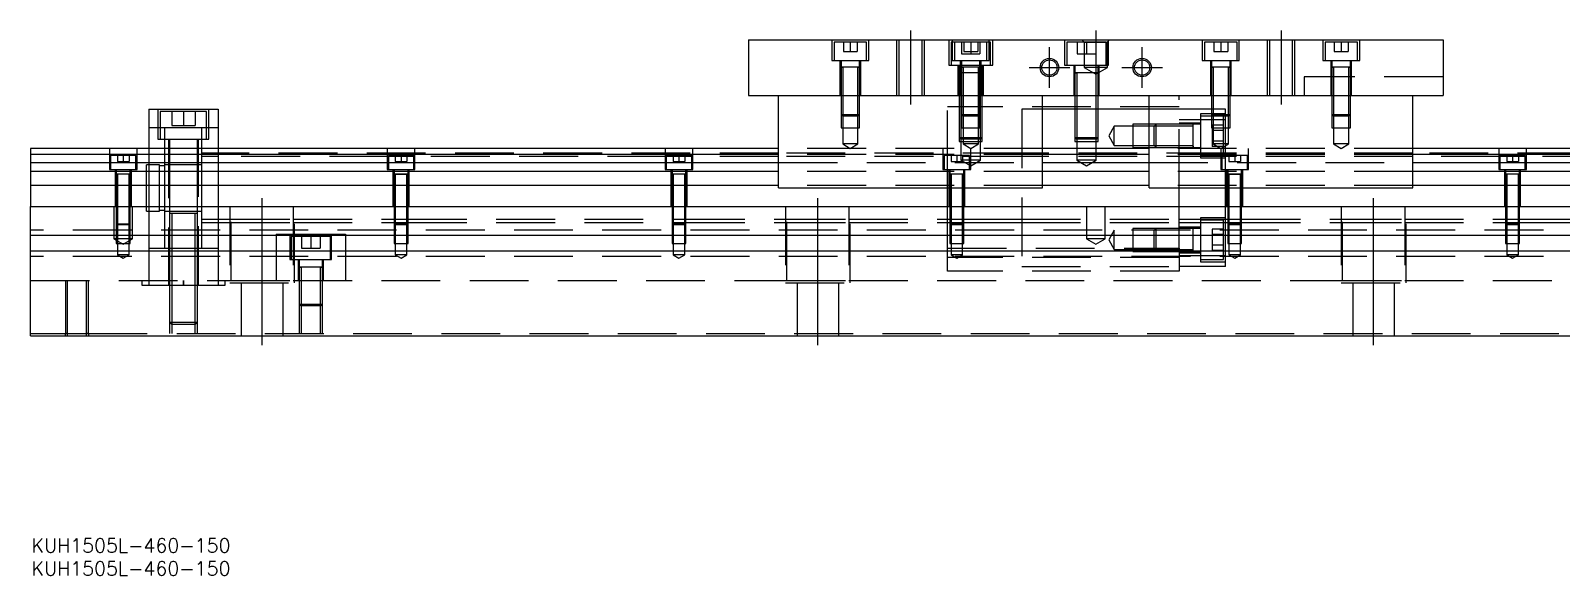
# Model space of a CAD drawing. Extents: x -12 to 673, y -289 to 102.
# Drawn here: x 0 to 330.5, y -288.7 to -171 of the extents above; entities that cross this region are included whole.
import ezdxf

# ---------------------------------------------------------------- set-up
doc = ezdxf.new("R2010")
doc.units = 0
doc.linetypes.add('CENTER', pattern=[50.8, 31.75, -6.35, 6.35, -6.35])
doc.linetypes.add('DASHED', pattern=[19.05, 12.7, -6.35])
doc.layers.get('0').update_dxf_attribs({"linetype": 'CONTINUOUS'})
doc.layers.add('CENTER', color=1, linetype='CENTER')
doc.styles.get("Standard").update_dxf_attribs({"font": 'txt.shx', "height": 3, "bigfont": 'bigfont.shx'})

# ---------------------------------------------------------------- blocks, each defined once
blk = doc.blocks.new('*U2')
at = {"color": 7, "linetype": 'CONTINUOUS'}
blk.add_text('KUH1505L-460-150', height=3, dxfattribs=at).set_placement((0.21, -288.75))
blk = doc.blocks.new('*U3')
at = {"color": 7, "linetype": 'CONTINUOUS'}
blk.add_text('KUH1505L-460-150', height=3, dxfattribs=at).set_placement((0.21, -283.78))

msp = doc.modelspace()

# ---------------------------------------------------------------- linework, layer by layer
at = {"color": 7, "linetype": 'CONTINUOUS'}
for p, q in [((155, -172.99), (305, -172.99)), ((155, -172.99), (155, -184.99)), ((305, -172.99), (305, -184.99)), ((201, -180.09), (200.499994, -180.09)), ((201.35, -180.09), (201, -180.09)), ((205, -180.09), (204.65, -180.09)), ((205.500006, -180.09), (205, -180.09)), ((155, -184.99), (305, -184.99)), ((161.5, -204.99), (161.5, -184.99)), ((218.5, -204.99), (218.5, -184.99)), ((241.5, -204.99), (241.5, -184.99)), ((298.5, -204.99), (298.5, -184.99)), ((25.5, -187.99), (25.5, -196.49)), ((25.5, -187.99), (40.5, -187.99)), ((40.5, -187.99), (40.5, -196.49)), ((0, -196.49), (0, -197.742272)), ((161.5, -196.49), (0, -196.49)), ((161.5, -197.742272), (0, -197.742272)), ((0, -197.742272), (0, -199.51668)), ((241.5, -196.49), (218.5, -196.49)), ((241.5, -197.742272), (218.5, -197.742272)), ((460, -196.49), (298.5, -196.49)), ((460, -197.742272), (298.5, -197.742272)), ((0, -199.51668), (161.5, -199.51668)), ((0, -199.51668), (0, -201.413076)), ((0, -201.413076), (0, -204.467372)), ((161.5, -201.413076), (0, -201.413076)), ((218.5, -199.51668), (241.5, -199.51668)), ((241.5, -201.413076), (218.5, -201.413076)), ((298.5, -199.51668), (460, -199.51668)), ((460, -201.413076), (298.5, -201.413076)), ((161.5, -204.467372), (0, -204.467372)), ((0, -204.467372), (0, -208.99)), ((241.5, -204.467372), (218.5, -204.467372)), ((460, -204.467372), (298.5, -204.467372)), ((161.5, -204.99), (218.5, -204.99)), ((241.5, -204.99), (298.5, -204.99)), ((0, -208.99), (460, -208.99)), ((0, -215.29), (0, -208.99)), ((261.25, -211.74), (261.5, -211.74)), ((460, -215.29), (0, -215.29)), ((0, -218.69), (0, -215.29)), ((0, -236.99), (0, -218.69)), ((460, -218.69), (0, -218.69)), ((251, -218.740006), (251, -218.69)), ((0, -236.99), (460, -236.99))]:
    msp.add_line(p, q, dxfattribs=at)
at = {"color": 3, "linetype": 'DASHED'}
for p, q in [((173, -172.99), (173, -177.49)), ((180.5, -173.49), (173.5, -173.49)), ((173.5, -173.49), (173.5, -177.49)), ((175.5, -173.49), (175.5, -175.49)), ((177, -173.49), (177, -175.49)), ((178.5, -173.49), (178.5, -175.49)), ((180.5, -177.49), (180.5, -173.49)), ((181, -177.49), (181, -172.99)), ((187.000006, -172.99), (187.000006, -184.99)), ((187.5, -172.99), (187.5, -184.99)), ((192.5, -184.99), (192.5, -172.99)), ((192.999994, -184.99), (192.999994, -172.99)), ((198.25, -172.99), (198.25, -178.49)), ((199.5, -173.49), (198.75, -173.49)), ((198.75, -173.49), (198.75, -178.49)), ((199, -172.99), (199, -177.49)), ((206.5, -173.49), (199.5, -173.49)), ((199.5, -173.49), (199.5, -177.49)), ((201, -173.49), (201, -175.99)), ((201.5, -173.49), (201.5, -175.49)), ((203, -173.49), (203, -175.49)), ((204.5, -173.49), (204.5, -175.49)), ((205, -173.49), (205, -175.99)), ((207.25, -173.49), (206.5, -173.49)), ((206.5, -177.49), (206.5, -173.49)), ((207, -177.49), (207, -172.99)), ((207.25, -178.49), (207.25, -173.49)), ((207.75, -178.49), (207.75, -172.99)), ((223.25, -172.99), (223.25, -178.49)), ((232.25, -173.49), (223.75, -173.49)), ((223.75, -173.49), (223.75, -178.49)), ((226, -173.49), (226, -175.99)), ((227.5, -173.49), (227, -172.99)), ((227.5, -173.49), (227.5, -178.99)), ((227.5, -173.49), (232.5, -173.49)), ((228, -173.49), (228, -175.99)), ((230, -173.49), (230, -175.99)), ((232.25, -178.49), (232.25, -173.49)), ((232.5, -173.49), (233, -172.99)), ((232.5, -178.99), (232.5, -173.49)), ((232.75, -178.49), (232.75, -172.99)), ((253, -172.99), (253, -177.49)), ((260.5, -173.49), (253.5, -173.49)), ((253.5, -173.49), (253.5, -177.49)), ((255.5, -173.49), (255.5, -175.49)), ((257, -173.49), (257, -175.49)), ((258.5, -173.49), (258.5, -175.49)), ((260.5, -177.49), (260.5, -173.49)), ((261, -177.49), (261, -172.99)), ((267.000006, -172.99), (267.000006, -184.99)), ((267.5, -172.99), (267.5, -184.99)), ((272.5, -184.99), (272.5, -172.99)), ((272.999994, -184.99), (272.999994, -172.99)), ((279, -172.99), (279, -177.49)), ((286.5, -173.49), (279.5, -173.49)), ((279.5, -173.49), (279.5, -177.49)), ((281.5, -173.49), (281.5, -175.49)), ((283, -173.49), (283, -175.49)), ((284.5, -173.49), (284.5, -175.49)), ((286.5, -177.49), (286.5, -173.49)), ((287, -177.49), (287, -172.99)), ((173, -177.49), (181, -177.49)), ((174.75, -177.49), (174.75, -184.99)), ((175, -177.49), (175, -178.89)), ((175.5, -175.49), (177, -175.49)), ((177, -175.49), (178.5, -175.49)), ((179, -178.89), (179, -177.49)), ((179.25, -184.99), (179.25, -177.49)), ((198.25, -178.49), (207.75, -178.49)), ((199, -177.49), (207, -177.49)), ((200.25, -178.49), (200.25, -184.99)), ((200.5, -178.49), (200.5, -180.09)), ((200.75, -177.49), (200.75, -184.99)), ((201, -175.99), (203, -175.99)), ((201, -177.49), (201, -178.89)), ((201.5, -175.49), (203, -175.49)), ((203, -175.49), (204.5, -175.49)), ((203, -175.49), (203, -175.99)), ((203, -175.99), (205, -175.99)), ((205, -178.89), (205, -177.49)), ((205.25, -184.99), (205.25, -177.49)), ((205.5, -180.09), (205.5, -178.49)), ((205.75, -184.99), (205.75, -178.49)), ((223.25, -178.49), (232.75, -178.49)), ((225.25, -178.49), (225.25, -184.99)), ((225.5, -178.49), (225.5, -180.09)), ((226, -175.99), (228, -175.99)), ((228, -175.99), (230, -175.99)), ((230.5, -180.09), (230.5, -178.49)), ((230.75, -184.99), (230.75, -178.49)), ((253, -177.49), (261, -177.49)), ((254.75, -177.49), (254.75, -184.99)), ((255, -177.49), (255, -178.89)), ((255.5, -175.49), (257, -175.49)), ((257, -175.49), (258.5, -175.49)), ((259, -178.89), (259, -177.49)), ((259.25, -184.99), (259.25, -177.49)), ((279, -177.49), (287, -177.49)), ((280.75, -177.49), (280.75, -184.99)), ((281, -177.49), (281, -178.89)), ((281.5, -175.49), (283, -175.49)), ((283, -175.49), (284.5, -175.49)), ((285, -178.89), (285, -177.49)), ((285.25, -184.99), (285.25, -177.49)), ((175, -178.885), (175, -178.89)), ((175, -178.89), (175.216462, -178.89)), ((175.216708, -178.89), (175, -178.89)), ((175, -178.89), (175, -178.895)), ((175, -178.89), (175, -184.99)), ((178.783332, -178.89), (175.216708, -178.89)), ((175.35, -178.89), (175.35, -184.99)), ((178.65, -184.99), (178.65, -178.89)), ((179, -178.89), (178.783332, -178.89)), ((178.783538, -178.89), (179, -178.89)), ((179, -178.89), (179, -178.885)), ((179, -178.895), (179, -178.89)), ((179, -184.99), (179, -178.89)), ((200.5, -180.085), (200.5, -180.09)), ((200.5, -180.09), (200.757448, -180.09)), ((200.757468, -180.09), (200.5, -180.09)), ((200.5, -180.09), (200.5, -180.095)), ((200.5, -180.09), (200.5, -184.99)), ((200.999654, -180.09), (200.757468, -180.09)), ((200.9, -180.09), (200.9, -184.99)), ((201.349616, -180.09), (200.999654, -180.09)), ((201, -178.885), (201, -178.89)), ((201, -178.89), (201.216462, -178.89)), ((201.216708, -178.89), (201, -178.89)), ((201, -178.89), (201, -184.99)), ((201, -178.89), (201, -178.895)), ((204.783332, -178.89), (201.216708, -178.89)), ((204.650424, -180.09), (201.349616, -180.09)), ((201.35, -178.89), (201.35, -184.99)), ((204.65, -184.99), (204.65, -178.89)), ((205.000386, -180.09), (204.650424, -180.09)), ((205, -178.89), (204.783332, -178.89)), ((204.783538, -178.89), (205, -178.89)), ((205, -178.89), (205, -178.885)), ((205, -184.99), (205, -178.89)), ((205, -178.895), (205, -178.89)), ((205.242552, -180.09), (205.000386, -180.09)), ((205.1, -184.99), (205.1, -180.09)), ((205.5, -180.09), (205.242552, -180.09)), ((205.242602, -180.09), (205.5, -180.09)), ((205.5, -180.09), (205.5, -180.085)), ((205.5, -180.095), (205.5, -180.09)), ((205.5, -184.99), (205.5, -180.09)), ((225.5, -180.085), (225.5, -180.09)), ((225.5, -180.09), (225.757448, -180.09)), ((225.757468, -180.09), (225.5, -180.09)), ((225.5, -180.09), (225.5, -184.99)), ((225.5, -180.09), (225.5, -180.095)), ((230.242552, -180.09), (225.757468, -180.09)), ((225.9, -180.09), (225.9, -184.99)), ((232.5, -178.99), (227.5, -178.99)), ((227.5, -178.99), (230, -180.433376)), ((230, -180.433376), (232.5, -178.99)), ((230.1, -184.99), (230.1, -180.09)), ((230.5, -180.09), (230.242552, -180.09)), ((230.242602, -180.09), (230.5, -180.09)), ((230.5, -180.09), (230.5, -180.085)), ((230.5, -184.99), (230.5, -180.09)), ((230.5, -180.095), (230.5, -180.09)), ((255, -178.885), (255, -178.89)), ((255, -178.89), (255.216462, -178.89)), ((255.216708, -178.89), (255, -178.89)), ((255, -178.89), (255, -178.895)), ((255, -178.89), (255, -184.99)), ((258.783332, -178.89), (255.216708, -178.89)), ((255.35, -178.89), (255.35, -184.99)), ((258.65, -184.99), (258.65, -178.89)), ((259, -178.89), (258.783332, -178.89)), ((258.783538, -178.89), (259, -178.89)), ((259, -178.89), (259, -178.885)), ((259, -178.895), (259, -178.89)), ((259, -184.99), (259, -178.89)), ((285, -180.99), (275, -180.99)), ((275, -180.99), (275, -184.99)), ((281, -178.885), (281, -178.89)), ((281, -178.89), (281.216462, -178.89)), ((281.216708, -178.89), (281, -178.89)), ((281, -178.89), (281, -178.895)), ((281, -178.89), (281, -184.99)), ((284.783332, -178.89), (281.216708, -178.89)), ((281.35, -178.89), (281.35, -184.99)), ((284.65, -184.99), (284.65, -178.89)), ((285, -178.89), (284.783332, -178.89)), ((284.783538, -178.89), (285, -178.89)), ((285, -178.89), (285, -178.885)), ((285, -178.895), (285, -178.89)), ((285, -184.99), (285, -178.89)), ((305, -180.99), (285, -180.99)), ((175, -184.99), (175, -189.14)), ((175.000006, -184.99), (175.000006, -189.140006)), ((175.35, -184.99), (175.35, -189.49)), ((178.65, -189.49), (178.65, -184.99)), ((178.999994, -189.140006), (178.999994, -184.99)), ((179, -189.14), (179, -184.99)), ((198, -200.99), (198, -184.99)), ((200.5, -184.99), (200.5, -194.09)), ((200.500006, -184.99), (200.500002, -194.09)), ((200.9, -184.99), (200.9, -194.49)), ((201, -184.99), (201, -189.14)), ((201.000006, -184.99), (201.000002, -189.14)), ((201.35, -184.99), (201.35, -189.49)), ((204.65, -189.49), (204.65, -184.99)), ((204.999998, -189.14), (204.999994, -184.99)), ((205, -189.14), (205, -184.99)), ((205.1, -194.49), (205.1, -184.99)), ((205.499998, -194.09), (205.499994, -184.99)), ((205.5, -194.09), (205.5, -184.99)), ((225.5, -184.99), (225.5, -194.09)), ((225.500006, -184.99), (225.500002, -194.09)), ((225.9, -184.99), (225.9, -194.49)), ((230.1, -194.49), (230.1, -184.99)), ((230.499998, -194.09), (230.499994, -184.99)), ((230.5, -194.09), (230.5, -184.99)), ((248, -204.99), (248, -184.99)), ((255, -184.99), (255, -189.14)), ((255.000006, -184.99), (255.000002, -189.14)), ((255.35, -184.99), (255.35, -189.49)), ((258.65, -189.49), (258.65, -184.99)), ((258.999998, -189.14), (258.999994, -184.99)), ((259, -189.14), (259, -184.99)), ((281, -184.99), (281, -189.14)), ((281.000006, -184.99), (281.000002, -189.14)), ((281.35, -184.99), (281.35, -189.49)), ((284.65, -189.49), (284.65, -184.99)), ((284.999998, -189.14), (284.999994, -184.99)), ((285, -189.14), (285, -184.99)), ((27.5, -187.99), (27.5, -194.49)), ((38.5, -194.49), (38.5, -187.99)), ((248, -187.49), (198, -187.49)), ((214, -187.99), (214, -221.99)), ((218.5, -187.99), (214, -187.99)), ((225.5, -187.99), (218.5, -187.99)), ((225.9, -187.99), (225.5, -187.99)), ((230.1, -187.99), (225.9, -187.99)), ((230.5, -187.99), (230.1, -187.99)), ((241.5, -187.99), (230.5, -187.99)), ((248, -187.99), (241.5, -187.99)), ((255, -187.99), (248, -187.99)), ((255.35, -187.99), (255, -187.99)), ((258, -187.99), (255.35, -187.99)), ((258, -189.49), (258, -187.99)), ((38, -188.49), (28, -188.49)), ((28, -188.49), (28, -194.49)), ((30.5, -188.49), (30.5, -191.49)), ((30.5, -191.49), (33, -191.49)), ((33, -188.49), (33, -191.49)), ((33, -191.49), (35.5, -191.49)), ((35.5, -188.49), (35.5, -191.49)), ((38, -194.49), (38, -188.49)), ((175, -189.14), (179, -189.14)), ((175, -189.14), (175.35, -189.49)), ((175.000006, -189.140006), (175.000006, -191.99)), ((178.65, -189.49), (175.35, -189.49)), ((175.35, -189.49), (175.35, -191.99)), ((178.65, -189.49), (179, -189.14)), ((178.65, -191.99), (178.65, -189.49)), ((178.999994, -191.99), (178.999994, -189.140006)), ((201, -189.14), (205, -189.14)), ((201, -189.14), (201.35, -189.49)), ((201.000002, -189.14), (201.000006, -191.99)), ((204.65, -189.49), (201.35, -189.49)), ((201.35, -189.49), (201.35, -191.99)), ((204.65, -189.49), (205, -189.14)), ((204.65, -191.99), (204.65, -189.49)), ((204.999994, -191.99), (204.999998, -189.14)), ((234, -191.64), (232.787564, -193.74)), ((234, -195.84), (234, -191.64)), ((238, -191.64), (234, -191.64)), ((238, -191.240006), (238, -196.239994)), ((241.5, -191.240006), (238, -191.240006)), ((242.6, -191.64), (238, -191.64)), ((242.999994, -191.240006), (241.5, -191.240006)), ((243, -191.24), (242.6, -191.64)), ((242.6, -195.84), (242.6, -191.64)), ((248, -191.64), (242.6, -191.64)), ((248, -191.240006), (242.999994, -191.240006)), ((243, -191.24), (243, -196.24)), ((248, -191.24), (243, -191.24)), ((255.000006, -190.293062), (248, -190.293062)), ((252.6, -190.99), (248, -190.99)), ((251, -191.24), (248, -191.24)), ((251, -191.64), (248, -191.64)), ((251, -191.24), (250.995, -191.24)), ((251, -191.497468), (251, -191.24)), ((251.005, -191.24), (251, -191.24)), ((252.6, -191.24), (251, -191.24)), ((251, -193.589954), (251, -191.497468)), ((252.6, -188.99), (252.6, -198.49)), ((258, -188.99), (252.6, -188.99)), ((255.000006, -189.49), (252.6, -189.49)), ((255, -189.14), (259, -189.14)), ((255, -189.14), (255.35, -189.49)), ((255.000002, -189.14), (255.000006, -191.99)), ((255.35, -189.49), (255.000006, -189.49)), ((258, -190.293062), (255.000006, -190.293062)), ((255.1, -191.430598), (255.1, -192.5853)), ((257.6, -191.430598), (255.1, -191.430598)), ((258.65, -189.49), (255.35, -189.49)), ((255.35, -189.49), (255.35, -191.99)), ((257.6, -197.99), (257.6, -189.49)), ((258, -190.293062), (258, -189.49)), ((258, -200.99), (258, -190.293062)), ((258.65, -189.49), (259, -189.14)), ((258.65, -191.99), (258.65, -189.49)), ((258.999994, -191.99), (258.999998, -189.14)), ((281, -189.14), (285, -189.14)), ((281, -189.14), (281.35, -189.49)), ((281.000002, -189.14), (281.000006, -191.99)), ((284.65, -189.49), (281.35, -189.49)), ((281.35, -189.49), (281.35, -191.99)), ((284.65, -189.49), (285, -189.14)), ((284.65, -191.99), (284.65, -189.49)), ((284.999994, -191.99), (284.999998, -189.14)), ((29, -191.99), (25.5, -191.99)), ((27.5, -194.49), (38.5, -194.49)), ((29, -194.49), (29, -191.99)), ((37, -191.99), (29, -191.99)), ((29, -196.49), (29, -194.49)), ((29.75, -194.49), (29.75, -225.99)), ((30, -194.49), (30, -196.49)), ((36, -196.49), (36, -194.49)), ((36.25, -225.99), (36.25, -194.49)), ((37, -194.49), (37, -191.99)), ((40.5, -191.99), (37, -191.99)), ((37, -196.49), (37, -194.49)), ((175.000006, -191.99), (178.999994, -191.99)), ((175.35, -191.99), (175.35, -195.49)), ((178.65, -195.49), (178.65, -191.99)), ((200.5, -194.09), (205.5, -194.09)), ((200.5, -194.09), (200.9, -194.49)), ((200.500002, -194.09), (200.500006, -194.99)), ((200.500006, -194.99), (205.499994, -194.99)), ((205.1, -194.49), (200.9, -194.49)), ((200.9, -194.49), (200.9, -194.99)), ((200.9, -194.99), (200.9, -198.99)), ((201.000006, -191.99), (204.999994, -191.99)), ((201.35, -191.99), (201.35, -195.49)), ((204.65, -195.49), (204.65, -191.99)), ((205.1, -194.49), (205.5, -194.09)), ((205.1, -194.99), (205.1, -194.49)), ((205.1, -198.99), (205.1, -194.99)), ((205.499994, -194.99), (205.499998, -194.09)), ((225.5, -194.09), (230.5, -194.09)), ((225.5, -194.09), (225.9, -194.49)), ((225.500002, -194.09), (225.500006, -194.99)), ((225.500006, -194.99), (230.499994, -194.99)), ((230.1, -194.49), (225.9, -194.49)), ((225.9, -194.49), (225.9, -194.99)), ((225.9, -194.99), (225.9, -198.99)), ((230.1, -194.49), (230.5, -194.09)), ((230.1, -194.99), (230.1, -194.49)), ((230.1, -198.99), (230.1, -194.99)), ((230.499994, -194.99), (230.499998, -194.09)), ((232.787564, -193.74), (234, -195.84)), ((251, -193.94002), (251, -193.589954)), ((251, -195.982552), (251, -193.94002)), ((255.000006, -191.99), (258.999994, -191.99)), ((257.6, -192.5853), (255.1, -192.5853)), ((255.1, -192.5853), (255.1, -194.8947)), ((257.6, -194.8947), (255.1, -194.8947)), ((255.1, -194.8947), (255.1, -196.049402)), ((255.35, -191.99), (255.35, -195.49)), ((258.65, -195.49), (258.65, -191.99)), ((281.000006, -191.99), (284.999994, -191.99)), ((281.35, -191.99), (281.35, -195.49)), ((284.65, -195.49), (284.65, -191.99)), ((17, -196.49), (17, -200.99)), ((22.75, -197.99), (17.25, -197.99)), ((17.25, -197.99), (17.25, -200.99)), ((18.75, -197.99), (18.75, -199.29)), ((20, -197.99), (20, -199.29)), ((21.25, -197.99), (21.25, -199.29)), ((22.75, -200.99), (22.75, -197.99)), ((23, -200.99), (23, -196.49)), ((25.5, -196.49), (25.5, -208.99)), ((29, -204.99), (29, -196.49)), ((30, -196.49), (30, -208.99)), ((36, -208.99), (36, -196.49)), ((37, -204.99), (37, -196.49)), ((40.5, -197.49), (37, -197.49)), ((40.5, -198.24), (37, -198.24)), ((40.5, -196.49), (40.5, -208.99)), ((161.5, -197.49), (40.5, -197.49)), ((77.25, -198.24), (40.5, -198.24)), ((77, -196.49), (77, -200.99)), ((82.75, -197.99), (77.25, -197.99)), ((77.25, -197.99), (77.25, -200.99)), ((82.75, -198.24), (77.25, -198.24)), ((78.75, -197.99), (78.75, -199.29)), ((80, -197.99), (80, -199.29)), ((81.25, -197.99), (81.25, -199.29)), ((82.75, -200.99), (82.75, -197.99)), ((137.25, -198.24), (82.75, -198.24)), ((83, -200.99), (83, -196.49)), ((137, -196.49), (137, -200.99)), ((142.75, -197.99), (137.25, -197.99)), ((137.25, -197.99), (137.25, -200.99)), ((142.75, -198.24), (137.25, -198.24)), ((138.75, -197.99), (138.75, -199.29)), ((140, -197.99), (140, -199.29)), ((141.25, -197.99), (141.25, -199.29)), ((142.75, -200.99), (142.75, -197.99)), ((161.5, -198.24), (142.75, -198.24)), ((143, -200.99), (143, -196.49)), ((218.5, -196.49), (161.5, -196.49)), ((214, -197.49), (161.5, -197.49)), ((218.5, -197.742272), (161.5, -197.742272)), ((214, -198.24), (161.5, -198.24)), ((178.65, -195.49), (175.35, -195.49)), ((175.35, -195.49), (177, -196.442628)), ((177, -196.442628), (178.65, -195.49)), ((197, -196.49), (197, -200.99)), ((202.75, -197.99), (197.25, -197.99)), ((197.25, -197.99), (197.25, -200.99)), ((198.75, -197.99), (198.75, -199.29)), ((200, -197.99), (200, -199.29)), ((201.25, -197.99), (201.25, -199.29)), ((204.65, -195.49), (201.35, -195.49)), ((201.35, -195.49), (203, -196.442628)), ((202.75, -200.99), (202.75, -197.99)), ((203, -196.442628), (204.65, -195.49)), ((203, -200.99), (203, -196.49)), ((258, -197.49), (214, -197.49)), ((258, -198.24), (214, -198.24)), ((234, -195.84), (238, -195.84)), ((238, -195.84), (242.6, -195.84)), ((238, -196.239994), (243, -196.239994)), ((298.5, -196.49), (241.5, -196.49)), ((298.5, -197.742272), (241.5, -197.742272)), ((242.6, -195.84), (243, -196.24)), ((242.6, -195.84), (248, -195.84)), ((243, -196.239994), (248, -196.239994)), ((243, -196.24), (248, -196.239998)), ((248, -195.84), (251, -195.84)), ((248, -196.239998), (251.005, -196.24)), ((250.995, -196.24), (252.6, -196.24)), ((251, -196.24), (251, -195.982552)), ((251, -195.982602), (251, -196.24)), ((252.6, -197.99), (257.25, -197.99)), ((257.6, -196.049402), (255.1, -196.049402)), ((258.65, -195.49), (255.35, -195.49)), ((255.35, -195.49), (257, -196.442628)), ((257, -196.442628), (258.65, -195.49)), ((257, -196.49), (257, -200.99)), ((262.75, -197.99), (257.25, -197.99)), ((257.25, -197.99), (257.25, -200.99)), ((298.5, -197.49), (258, -197.49)), ((298.5, -198.24), (258, -198.24)), ((258.75, -197.99), (258.75, -199.29)), ((260, -197.99), (260, -199.29)), ((261.25, -197.99), (261.25, -199.29)), ((262.75, -200.99), (262.75, -197.99)), ((263, -200.99), (263, -196.49)), ((284.65, -195.49), (281.35, -195.49)), ((281.35, -195.49), (283, -196.442628)), ((283, -196.442628), (284.65, -195.49)), ((410, -197.49), (298.5, -197.49)), ((317.25, -198.24), (298.5, -198.24)), ((317, -196.49), (317, -200.99)), ((322.75, -197.99), (317.25, -197.99)), ((317.25, -197.99), (317.25, -200.99)), ((322.75, -198.24), (317.25, -198.24)), ((318.75, -197.99), (318.75, -199.29)), ((320, -197.99), (320, -199.29)), ((321.25, -197.99), (321.25, -199.29)), ((322.75, -200.99), (322.75, -197.99)), ((377.25, -198.24), (322.75, -198.24)), ((323, -200.99), (323, -196.49)), ((17, -200.99), (23, -200.99)), ((18.25, -200.99), (18.25, -208.99)), ((18.5, -200.99), (18.5, -201.99)), ((18.75, -199.29), (20, -199.29)), ((20, -199.29), (21.25, -199.29)), ((21.5, -201.99), (21.5, -200.99)), ((21.75, -208.99), (21.75, -200.99)), ((25, -204.99), (25, -199.99)), ((25.5, -199.99), (25, -199.99)), ((27.85, -199.99), (25.5, -199.99)), ((27.85, -204.99), (27.85, -199.99)), ((29, -200.19), (27.85, -200.19)), ((30, -199.99), (29, -199.99)), ((36, -199.99), (30, -199.99)), ((37, -199.99), (36, -199.99)), ((77, -200.99), (83, -200.99)), ((78.25, -200.99), (78.25, -208.99)), ((78.5, -200.99), (78.5, -201.99)), ((78.75, -199.29), (80, -199.29)), ((80, -199.29), (81.25, -199.29)), ((81.5, -201.99), (81.5, -200.99)), ((81.75, -208.99), (81.75, -200.99)), ((137, -200.99), (143, -200.99)), ((138.25, -200.99), (138.25, -208.99)), ((138.5, -200.99), (138.5, -201.99)), ((138.75, -199.29), (140, -199.29)), ((140, -199.29), (141.25, -199.29)), ((141.5, -201.99), (141.5, -200.99)), ((141.75, -208.99), (141.75, -200.99)), ((161.5, -199.51668), (218.5, -199.51668)), ((218.5, -201.413076), (161.5, -201.413076)), ((197, -200.99), (203, -200.99)), ((198, -204.99), (198, -200.99)), ((198.25, -200.99), (198.25, -208.99)), ((198.5, -200.99), (198.5, -201.99)), ((198.75, -199.29), (200, -199.29)), ((200, -199.29), (201.25, -199.29)), ((205.1, -198.99), (200.9, -198.99)), ((200.9, -198.99), (203, -200.202436)), ((201.5, -201.99), (201.5, -200.99)), ((201.75, -208.99), (201.75, -200.99)), ((203, -200.202436), (205.1, -198.99)), ((230.1, -198.99), (225.9, -198.99)), ((225.9, -198.99), (228, -200.202436)), ((228, -200.202436), (230.1, -198.99)), ((241.5, -199.51668), (298.5, -199.51668)), ((298.5, -201.413076), (241.5, -201.413076)), ((252.6, -198.49), (258, -198.49)), ((257, -200.99), (263, -200.99)), ((258, -204.99), (258, -200.99)), ((258.25, -200.99), (258.25, -208.99)), ((258.5, -200.99), (258.5, -201.99)), ((258.75, -199.29), (260, -199.29)), ((260, -199.29), (261.25, -199.29)), ((261.5, -201.99), (261.5, -200.99)), ((261.75, -208.99), (261.75, -200.99)), ((317, -200.99), (323, -200.99)), ((318.25, -200.99), (318.25, -208.99)), ((318.5, -200.99), (318.5, -201.99)), ((318.75, -199.29), (320, -199.29)), ((320, -199.29), (321.25, -199.29)), ((321.5, -201.99), (321.5, -200.99)), ((321.75, -208.99), (321.75, -200.99)), ((18.5, -201.985), (18.5, -201.99)), ((18.624678, -201.99), (18.5, -201.99)), ((18.5, -201.99), (18.5, -208.99)), ((18.5, -201.99), (18.5, -201.995)), ((19.998804, -201.99), (18.624678, -201.99)), ((18.75, -201.99), (18.75, -208.99)), ((21.37533, -201.99), (19.998804, -201.99)), ((21.25, -208.99), (21.25, -201.99)), ((21.5, -201.99), (21.37533, -201.99)), ((21.5, -201.99), (21.5, -201.985)), ((21.5, -208.99), (21.5, -201.99)), ((21.5, -201.995), (21.5, -201.99)), ((78.5, -201.985), (78.5, -201.99)), ((78.5, -201.99), (78.62467, -201.99)), ((78.624678, -201.99), (78.5, -201.99)), ((78.5, -201.99), (78.5, -201.995)), ((78.5, -201.99), (78.5, -208.99)), ((78.62467, -201.99), (81.375392, -201.99)), ((79.998804, -201.99), (78.624678, -201.99)), ((78.75, -201.99), (78.75, -208.99)), ((81.37533, -201.99), (79.998804, -201.99)), ((81.25, -208.99), (81.25, -201.99)), ((81.5, -201.99), (81.37533, -201.99)), ((81.375392, -201.99), (81.5, -201.99)), ((81.5, -201.99), (81.5, -201.985)), ((81.5, -201.995), (81.5, -201.99)), ((81.5, -208.99), (81.5, -201.99)), ((138.5, -201.985), (138.5, -201.99)), ((138.624678, -201.99), (138.5, -201.99)), ((138.5, -201.99), (138.5, -208.99)), ((138.5, -201.99), (138.5, -201.995)), ((139.998804, -201.99), (138.624678, -201.99)), ((138.75, -201.99), (138.75, -208.99)), ((141.37533, -201.99), (139.998804, -201.99)), ((141.25, -208.99), (141.25, -201.99)), ((141.5, -201.99), (141.37533, -201.99)), ((141.5, -201.99), (141.5, -201.985)), ((141.5, -208.99), (141.5, -201.99)), ((141.5, -201.995), (141.5, -201.99)), ((218.5, -204.467372), (161.5, -204.467372)), ((198.5, -201.985), (198.5, -201.99)), ((198.624678, -201.99), (198.5, -201.99)), ((198.5, -201.99), (198.5, -204.99)), ((198.5, -201.99), (198.5, -201.995)), ((199.998804, -201.99), (198.624678, -201.99)), ((198.75, -201.99), (198.75, -204.99)), ((201.37533, -201.99), (199.998804, -201.99)), ((201.25, -204.99), (201.25, -201.99)), ((201.5, -201.99), (201.37533, -201.99)), ((201.5, -201.99), (201.5, -201.985)), ((201.5, -204.99), (201.5, -201.99)), ((201.5, -201.995), (201.5, -201.99)), ((298.5, -204.467372), (241.5, -204.467372)), ((258.5, -201.985), (258.5, -201.99)), ((258.5, -201.99), (258.62467, -201.99)), ((258.624678, -201.99), (258.5, -201.99)), ((258.5, -201.99), (258.5, -201.995)), ((258.5, -201.99), (258.5, -204.99)), ((258.62467, -201.99), (261.375392, -201.99)), ((259.998804, -201.99), (258.624678, -201.99)), ((258.75, -201.99), (258.75, -204.99)), ((261.37533, -201.99), (259.998804, -201.99)), ((261.25, -204.99), (261.25, -201.99)), ((261.5, -201.99), (261.37533, -201.99)), ((261.375392, -201.99), (261.5, -201.99)), ((261.5, -201.99), (261.5, -201.985)), ((261.5, -201.995), (261.5, -201.99)), ((261.5, -204.99), (261.5, -201.99)), ((318.5, -201.985), (318.5, -201.99)), ((318.624678, -201.99), (318.5, -201.99)), ((318.5, -201.99), (318.5, -201.995)), ((318.5, -201.99), (318.5, -208.99)), ((319.998804, -201.99), (318.624678, -201.99)), ((318.75, -201.99), (318.75, -208.99)), ((321.37533, -201.99), (319.998804, -201.99)), ((321.25, -208.99), (321.25, -201.99)), ((321.5, -201.99), (321.37533, -201.99)), ((321.5, -201.99), (321.5, -201.985)), ((321.5, -201.995), (321.5, -201.99)), ((321.5, -208.99), (321.5, -201.99)), ((25, -208.99), (25, -204.99)), ((27.85, -208.99), (27.85, -204.99)), ((29, -208.99), (29, -204.99)), ((37, -208.99), (37, -204.99)), ((198, -208.99), (198, -204.99)), ((198.5, -204.99), (198.5, -208.99)), ((198.75, -204.99), (198.75, -208.99)), ((201.25, -208.99), (201.25, -204.99)), ((201.5, -208.99), (201.5, -204.99)), ((248, -208.99), (248, -204.99)), ((258, -208.99), (258, -204.99)), ((258.5, -204.99), (258.5, -208.99)), ((258.75, -204.99), (258.75, -208.99)), ((261.25, -208.99), (261.25, -204.99)), ((261.5, -208.99), (261.5, -204.99)), ((18, -208.99), (18, -215.99)), ((18.5, -208.99), (18.5, -212.74)), ((18.500006, -208.99), (18.500002, -212.74)), ((18.75, -208.99), (18.75, -212.99)), ((21.25, -212.99), (21.25, -208.99)), ((21.499998, -212.74), (21.499994, -208.99)), ((21.5, -212.74), (21.5, -208.99)), ((22, -215.99), (22, -208.99)), ((25, -209.99), (25, -208.99)), ((25, -209.99), (25.5, -209.99)), ((25.5, -208.99), (25.5, -215.29)), ((25.5, -209.99), (27.85, -209.99)), ((27.85, -209.99), (27.85, -208.99)), ((27.85, -209.79), (29, -209.79)), ((29, -215.29), (29, -208.99)), ((29, -209.99), (30, -209.99)), ((30, -208.99), (30, -210.49)), ((30, -209.99), (36, -209.99)), ((30, -210.485), (30, -210.49)), ((30.349602, -210.49), (30, -210.49)), ((30, -210.49), (30, -215.29)), ((30, -210.49), (30, -210.495)), ((35.65035, -210.49), (30.349602, -210.49)), ((30.5, -210.49), (30.5, -215.29)), ((35.5, -215.29), (35.5, -210.49)), ((36, -210.49), (35.65035, -210.49)), ((36, -210.49), (36, -208.99)), ((36, -209.99), (37, -209.99)), ((36, -210.49), (36, -210.485)), ((36, -215.29), (36, -210.49)), ((36, -210.495), (36, -210.49)), ((37, -215.29), (37, -208.99)), ((40.5, -208.99), (40.5, -215.29)), ((43, -208.99), (43, -225.49)), ((43.291796, -224.99), (43.291796, -208.99)), ((56.708204, -208.99), (56.708204, -224.99)), ((57, -225.49), (57, -208.99)), ((78.5, -208.99), (78.5, -212.74)), ((78.500006, -208.99), (78.500006, -212.740006)), ((78.75, -208.99), (78.75, -212.99)), ((81.25, -212.99), (81.25, -208.99)), ((81.499994, -212.740006), (81.499994, -208.99)), ((81.5, -212.74), (81.5, -208.99)), ((138.5, -208.99), (138.5, -212.74)), ((138.500006, -208.99), (138.500006, -212.740006)), ((138.75, -208.99), (138.75, -212.99)), ((141.25, -212.99), (141.25, -208.99)), ((141.499994, -212.740006), (141.499994, -208.99)), ((141.5, -212.74), (141.5, -208.99)), ((163, -208.99), (163, -225.49)), ((163.291796, -224.99), (163.291796, -208.99)), ((176.708204, -208.99), (176.708204, -224.99)), ((177, -225.49), (177, -208.99)), ((198, -215.29), (198, -208.99)), ((198.5, -208.99), (198.5, -212.74)), ((198.500006, -208.99), (198.500006, -212.740006)), ((198.75, -208.99), (198.75, -212.99)), ((201.25, -212.99), (201.25, -208.99)), ((201.499994, -212.740006), (201.499994, -208.99)), ((201.5, -212.74), (201.5, -208.99)), ((228, -208.99), (228, -215.99)), ((232, -215.99), (232, -208.99)), ((248, -215.29), (248, -208.99)), ((252.6, -211.49), (252.6, -220.99)), ((258, -211.49), (252.6, -211.49)), ((258, -215.29), (258, -208.99)), ((258.5, -208.99), (258.5, -212.74)), ((258.500006, -208.99), (258.500006, -212.740006)), ((258.75, -208.99), (258.75, -212.99)), ((261.25, -212.99), (261.25, -208.99)), ((261.499994, -212.740006), (261.499994, -208.99)), ((261.5, -212.74), (261.5, -208.99)), ((283, -208.99), (283, -225.49)), ((283.291796, -224.99), (283.291796, -208.99)), ((296.708204, -208.99), (296.708204, -224.99)), ((297, -225.49), (297, -208.99)), ((318.5, -208.99), (318.5, -212.74)), ((318.500006, -208.99), (318.500006, -212.740006)), ((318.75, -208.99), (318.75, -212.99)), ((321.25, -212.99), (321.25, -208.99)), ((321.499994, -212.740006), (321.499994, -208.99)), ((321.5, -212.74), (321.5, -208.99)), ((460, -214.14), (0, -214.14)), ((18.5, -212.74), (21.5, -212.74)), ((18.5, -212.74), (18.75, -212.99)), ((18.500002, -212.74), (18.500006, -215.29)), ((21.25, -212.99), (18.75, -212.99)), ((18.75, -212.99), (18.75, -216.99)), ((21.25, -212.99), (21.5, -212.74)), ((21.25, -216.99), (21.25, -212.99)), ((21.499994, -215.29), (21.499998, -212.74)), ((37, -211.74), (40.5, -211.74)), ((37, -212.49), (40.5, -212.49)), ((40.5, -211.74), (43.291796, -211.74)), ((40.5, -212.49), (43.291796, -212.49)), ((43.291796, -211.74), (56.708204, -211.74)), ((43.291796, -212.49), (56.708204, -212.49)), ((56.708204, -211.74), (78.5, -211.74)), ((56.708204, -212.49), (78.5, -212.49)), ((78.5, -211.74), (78.75, -211.74)), ((78.5, -212.49), (78.75, -212.49)), ((78.5, -212.74), (81.5, -212.74)), ((78.5, -212.74), (78.75, -212.99)), ((78.500006, -212.740006), (78.500006, -215.29)), ((78.75, -211.74), (81.25, -211.74)), ((78.75, -212.49), (81.25, -212.49)), ((81.25, -212.99), (78.75, -212.99)), ((78.75, -212.99), (78.75, -216.99)), ((81.25, -211.74), (81.5, -211.74)), ((81.25, -212.49), (81.5, -212.49)), ((81.25, -212.99), (81.5, -212.74)), ((81.25, -216.99), (81.25, -212.99)), ((81.499994, -215.29), (81.499994, -212.740006)), ((81.5, -211.74), (138.5, -211.74)), ((81.5, -212.49), (138.5, -212.49)), ((138.5, -211.74), (138.75, -211.74)), ((138.5, -212.49), (138.75, -212.49)), ((138.5, -212.74), (141.5, -212.74)), ((138.5, -212.74), (138.75, -212.99)), ((138.500006, -212.740006), (138.500006, -215.29)), ((138.75, -211.74), (141.25, -211.74)), ((138.75, -212.49), (141.25, -212.49)), ((141.25, -212.99), (138.75, -212.99)), ((138.75, -212.99), (138.75, -216.99)), ((141.25, -211.74), (141.5, -211.74)), ((141.25, -212.49), (141.5, -212.49)), ((141.25, -212.99), (141.5, -212.74)), ((141.25, -216.99), (141.25, -212.99)), ((141.499994, -215.29), (141.499994, -212.740006)), ((141.5, -211.74), (163.291796, -211.74)), ((141.5, -212.49), (163.291796, -212.49)), ((163.291796, -211.74), (176.708204, -211.74)), ((163.291796, -212.49), (176.708204, -212.49)), ((176.708204, -211.74), (198, -211.74)), ((176.708204, -212.49), (198, -212.49)), ((198, -211.74), (198.5, -211.74)), ((198, -212.49), (198.5, -212.49)), ((198.5, -211.74), (198.75, -211.74)), ((198.5, -212.49), (198.75, -212.49)), ((198.5, -212.74), (201.5, -212.74)), ((198.5, -212.74), (198.75, -212.99)), ((198.500006, -212.740006), (198.500006, -215.29)), ((198.75, -211.74), (201.25, -211.74)), ((198.75, -212.49), (201.25, -212.49)), ((201.25, -212.99), (198.75, -212.99)), ((198.75, -212.99), (198.75, -216.99)), ((201.25, -211.74), (201.5, -211.74)), ((201.25, -212.49), (201.5, -212.49)), ((201.25, -212.99), (201.5, -212.74)), ((201.25, -216.99), (201.25, -212.99)), ((201.499994, -215.29), (201.499994, -212.740006)), ((201.5, -211.74), (214, -211.74)), ((201.5, -212.49), (214, -212.49)), ((214, -211.74), (248, -211.74)), ((214, -212.489994), (248, -212.489994)), ((214, -212.49), (248, -212.49)), ((234, -214.14), (232.787564, -216.24)), ((234, -218.34), (234, -214.14)), ((238, -213.740006), (238, -218.739994)), ((243, -213.740006), (238, -213.740006)), ((243, -213.74), (242.6, -214.14)), ((242.6, -218.34), (242.6, -214.14)), ((243, -213.74), (243, -218.74)), ((248, -213.74), (243, -213.74)), ((248, -213.740006), (243, -213.740006)), ((248, -211.74), (258, -211.74)), ((248, -212.489994), (252.6, -212.489994)), ((248, -212.49), (252.6, -212.49)), ((252.6, -213.49), (248, -213.49)), ((251, -213.74), (248, -213.74)), ((251, -213.74), (250.995, -213.74)), ((251, -213.997468), (251, -213.74)), ((251.005, -213.74), (251, -213.74)), ((252.6, -213.74), (251, -213.74)), ((251, -215.28994), (251, -213.997468)), ((257.6, -211.99), (252.6, -211.99)), ((252.6, -212.489994), (257.6, -212.489994)), ((252.6, -212.49), (257.6, -212.49)), ((255.1, -213.930598), (255.1, -215.0853)), ((257.6, -213.930598), (255.1, -213.930598)), ((257.6, -215.29), (257.6, -211.99)), ((257.6, -212.489994), (258, -212.489994)), ((257.6, -212.49), (258, -212.49)), ((258, -211.74), (258.5, -211.74)), ((258, -212.49), (258.5, -212.49)), ((258.5, -211.74), (258.75, -211.74)), ((258.5, -212.49), (258.75, -212.49)), ((258.5, -212.74), (261.5, -212.74)), ((258.5, -212.74), (258.75, -212.99)), ((258.500006, -212.740006), (258.500006, -215.29)), ((258.75, -211.74), (261.25, -211.74)), ((258.75, -212.49), (261.25, -212.49)), ((261.25, -212.99), (258.75, -212.99)), ((258.75, -212.99), (258.75, -216.99)), ((261.25, -212.49), (261.5, -212.49)), ((261.25, -212.99), (261.5, -212.74)), ((261.25, -216.99), (261.25, -212.99)), ((261.499994, -215.29), (261.499994, -212.740006)), ((261.5, -211.74), (283.291796, -211.74)), ((261.5, -212.49), (283.291796, -212.49)), ((283.291796, -211.74), (296.708204, -211.74)), ((283.291796, -212.49), (296.708204, -212.49)), ((296.708204, -211.74), (318.5, -211.74)), ((296.708204, -212.49), (318.5, -212.49)), ((318.5, -211.74), (318.75, -211.74)), ((318.5, -212.49), (318.75, -212.49)), ((318.5, -212.74), (321.5, -212.74)), ((318.5, -212.74), (318.75, -212.99)), ((318.500006, -212.740006), (318.500006, -215.29)), ((318.75, -211.74), (321.25, -211.74)), ((318.75, -212.49), (321.25, -212.49)), ((321.25, -212.99), (318.75, -212.99)), ((318.75, -212.99), (318.75, -216.99)), ((321.25, -211.74), (321.5, -211.74)), ((321.25, -212.49), (321.5, -212.49)), ((321.25, -212.99), (321.5, -212.74)), ((321.25, -216.99), (321.25, -212.99)), ((321.499994, -215.29), (321.499994, -212.740006)), ((321.5, -211.74), (378.5, -211.74)), ((321.5, -212.49), (378.5, -212.49)), ((22, -215.99), (18, -215.99)), ((18, -215.99), (20, -217.1447)), ((18.500006, -215.29), (18.500006, -216.99)), ((18.500006, -216.99), (21.499994, -216.99)), ((18.75, -216.99), (18.75, -219.49)), ((20, -217.1447), (22, -215.99)), ((21.25, -219.49), (21.25, -216.99)), ((21.499994, -216.99), (21.499994, -215.29)), ((25.5, -215.29), (25.5, -218.69)), ((25.5, -217.99), (29, -217.99)), ((29, -217.99), (29, -215.29)), ((29, -217.99), (30, -217.99)), ((30, -215.29), (30, -218.69)), ((30, -217.99), (30.5, -217.99)), ((30.5, -215.29), (30.5, -218.69)), ((30.5, -217.99), (35.5, -217.99)), ((35.5, -218.69), (35.5, -215.29)), ((35.5, -217.99), (36, -217.99)), ((36, -218.69), (36, -215.29)), ((36, -217.99), (37, -217.99)), ((37, -217.99), (37, -215.29)), ((37, -217.99), (40.5, -217.99)), ((40.5, -215.29), (40.5, -218.69)), ((53, -214.99), (53, -215.29)), ((53, -214.99), (56.708204, -214.99)), ((53, -215.29), (53, -218.69)), ((56, -214.99), (56, -220.49)), ((56.708204, -215.49), (56.25, -215.49)), ((56.25, -215.49), (56.25, -218.69)), ((56.708204, -214.99), (68, -214.99)), ((64.75, -215.49), (56.708204, -215.49)), ((58.5, -215.49), (58.5, -217.99)), ((58.5, -217.99), (60.5, -217.99)), ((60.5, -215.49), (60.5, -217.99)), ((60.5, -217.99), (62.5, -217.99)), ((62.5, -215.49), (62.5, -217.99)), ((64.75, -218.69), (64.75, -215.49)), ((65, -220.49), (65, -214.99)), ((68, -214.99), (68, -215.29)), ((68, -215.29), (68, -218.69)), ((78.500006, -215.29), (78.500006, -216.99)), ((78.500006, -216.99), (81.499994, -216.99)), ((78.75, -216.99), (78.75, -219.49)), ((81.25, -219.49), (81.25, -216.99)), ((81.499994, -216.99), (81.499994, -215.29)), ((138.500006, -215.29), (138.500006, -216.99)), ((138.500006, -216.99), (141.499994, -216.99)), ((138.75, -216.99), (138.75, -219.49)), ((141.25, -219.49), (141.25, -216.99)), ((141.499994, -216.99), (141.499994, -215.29)), ((198, -217.99), (198, -215.29)), ((198, -217.99), (248, -217.99)), ((198, -218.69), (198, -217.99)), ((198.500006, -215.29), (198.500006, -216.99)), ((198.500006, -216.99), (201.499994, -216.99)), ((198.75, -216.99), (198.75, -219.49)), ((201.25, -219.49), (201.25, -216.99)), ((201.499994, -216.99), (201.499994, -215.29)), ((232, -215.99), (228, -215.99)), ((228, -215.99), (230, -217.1447)), ((230, -217.1447), (232, -215.99)), ((232.787564, -216.24), (234, -218.34)), ((248, -217.99), (248, -215.29)), ((248, -217.99), (248, -218.69)), ((251, -216.089954), (251, -215.28994)), ((251, -216.44002), (251, -216.089954)), ((251, -218.482552), (251, -216.44002)), ((257.6, -215.0853), (255.1, -215.0853)), ((255.1, -215.0853), (255.1, -217.3947)), ((255.1, -217.3947), (255.1, -218.549402)), ((257.6, -217.3947), (255.1, -217.3947)), ((257.6, -218.69), (257.6, -215.29)), ((258, -218.69), (258, -215.29)), ((258.500006, -215.29), (258.500006, -216.99)), ((258.500006, -216.99), (261.499994, -216.99)), ((258.75, -216.99), (258.75, -219.49)), ((261.25, -219.49), (261.25, -216.99)), ((261.499994, -216.99), (261.499994, -215.29)), ((318.500006, -215.29), (318.500006, -216.99)), ((318.500006, -216.99), (321.499994, -216.99)), ((318.75, -216.99), (318.75, -219.49)), ((321.25, -219.49), (321.25, -216.99)), ((321.499994, -216.99), (321.499994, -215.29)), ((460, -219.84), (0, -219.84)), ((21.25, -219.49), (18.75, -219.49)), ((18.75, -219.49), (20, -220.211688)), ((20, -220.211688), (21.25, -219.49)), ((25.5, -218.69), (25.5, -225.99)), ((30, -218.69), (30, -225.99)), ((30.5, -218.69), (30.5, -225.99)), ((35.5, -225.99), (35.5, -218.69)), ((36, -225.99), (36, -218.69)), ((40.5, -218.69), (40.5, -225.99)), ((53, -218.69), (53, -224.99)), ((56, -220.49), (65, -220.49)), ((56.25, -218.69), (56.25, -220.49)), ((57.75, -220.49), (57.75, -224.99)), ((58, -220.49), (58, -222.095)), ((63, -222.095), (63, -220.49)), ((63.25, -224.99), (63.25, -220.49)), ((64.75, -220.49), (64.75, -218.69)), ((68, -218.69), (68, -224.99)), ((81.25, -219.49), (78.75, -219.49)), ((78.75, -219.49), (80, -220.211688)), ((80, -220.211688), (81.25, -219.49)), ((141.25, -219.49), (138.75, -219.49)), ((138.75, -219.49), (140, -220.211688)), ((140, -220.211688), (141.25, -219.49)), ((198, -222.99), (198, -218.69)), ((248, -219.998332), (198, -219.998332)), ((201.25, -219.49), (198.75, -219.49)), ((198.75, -219.49), (200, -220.211688)), ((200, -220.211688), (201.25, -219.49)), ((234, -218.34), (238, -218.34)), ((238, -218.34), (242.6, -218.34)), ((238, -218.739994), (243, -218.739994)), ((242.6, -218.34), (248, -218.34)), ((242.6, -218.34), (243, -218.74)), ((243, -218.739994), (248, -218.739994)), ((243, -218.74), (248, -218.739998)), ((248, -218.34), (251, -218.34)), ((248, -218.69), (248, -222.99)), ((248, -218.739998), (251.005, -218.74)), ((248, -218.99), (252.6, -218.99)), ((258, -219.686938), (248, -219.686938)), ((250.995, -218.74), (252.6, -218.74)), ((251, -218.69059), (251, -218.482552)), ((251, -218.74), (251, -218.69059)), ((252.6, -220.49), (257.6, -220.49)), ((252.6, -220.99), (258, -220.99)), ((257.6, -218.549402), (255.1, -218.549402)), ((257.6, -220.49), (257.6, -218.69)), ((258, -219.686938), (258, -218.69)), ((258, -221.99), (258, -219.686938)), ((261.25, -219.49), (258.75, -219.49)), ((258.75, -219.49), (260, -220.211688)), ((260, -220.211688), (261.25, -219.49)), ((321.25, -219.49), (318.75, -219.49)), ((318.75, -219.49), (320, -220.211688)), ((320, -220.211688), (321.25, -219.49)), ((58, -222.085), (58, -224.99)), ((58, -222.09), (58.257448, -222.09)), ((58.257468, -222.09), (58, -222.09)), ((62.742552, -222.09), (58.257468, -222.09)), ((58.4, -222.09), (58.4, -224.99)), ((62.6, -224.99), (62.6, -222.09)), ((63, -222.09), (62.742552, -222.09)), ((62.742602, -222.09), (63, -222.09)), ((63, -224.99), (63, -222.085)), ((248, -222.99), (198, -222.99)), ((214, -221.99), (248, -221.99)), ((258, -221.99), (248, -221.99)), ((0, -224.99), (43.291796, -224.99)), ((7.500006, -224.99), (7.500006, -236.49)), ((7.9, -224.99), (12.1, -224.99)), ((7.9, -224.99), (7.9, -236.49)), ((12.1, -236.49), (12.1, -224.99)), ((12.499994, -236.49), (12.499994, -224.99)), ((24, -224.99), (24, -225.99)), ((24, -225.99), (33, -225.99)), ((30, -225.99), (30, -233.99)), ((30.000006, -225.99), (30.000006, -233.990006)), ((30.5, -225.99), (30.5, -234.49)), ((33, -224.99), (33, -225.99)), ((33, -225.99), (33, -224.99)), ((33, -225.99), (42, -225.99)), ((35.5, -234.49), (35.5, -225.99)), ((35.999994, -233.990006), (35.999994, -225.99)), ((36, -233.99), (36, -225.99)), ((42, -225.99), (42, -224.99)), ((43, -225.49), (57, -225.49)), ((43.291796, -224.99), (56.708204, -224.99)), ((43.291796, -224.99), (56.708204, -224.99)), ((45.5, -225.49), (45.5, -236.99)), ((54.5, -236.99), (54.5, -225.49)), ((56.708204, -224.99), (163.291796, -224.99)), ((58, -224.99), (58, -230.09)), ((58.000006, -224.99), (58.000006, -230.090006)), ((58.4, -224.99), (58.4, -230.49)), ((62.6, -230.49), (62.6, -224.99)), ((62.999994, -230.090006), (62.999994, -224.99)), ((63, -230.09), (63, -224.99)), ((163, -225.49), (177, -225.49)), ((163.291796, -224.99), (176.708204, -224.99)), ((163.291796, -224.99), (176.708204, -224.99)), ((165.5, -225.49), (165.5, -236.99)), ((174.5, -236.99), (174.5, -225.49)), ((176.708204, -224.99), (283.291796, -224.99)), ((283, -225.49), (297, -225.49)), ((283.291796, -224.99), (296.708204, -224.99)), ((283.291796, -224.99), (296.708204, -224.99)), ((285.5, -225.49), (285.5, -236.99)), ((294.5, -236.99), (294.5, -225.49)), ((296.708204, -224.99), (403.291796, -224.99)), ((58, -230.09), (63, -230.09)), ((58, -230.09), (58.4, -230.49)), ((58.000006, -230.090006), (58.000006, -236.49)), ((62.6, -230.49), (58.4, -230.49)), ((58.4, -230.49), (58.4, -236.49)), ((62.6, -230.49), (63, -230.09)), ((62.6, -236.49), (62.6, -230.49)), ((62.999994, -236.49), (62.999994, -230.090006)), ((30, -233.99), (36, -233.99)), ((30, -233.99), (30.5, -234.49)), ((30.000006, -233.990006), (30.000006, -236.49)), ((35.5, -234.49), (30.5, -234.49)), ((30.5, -234.49), (30.5, -236.49)), ((35.5, -234.49), (36, -233.99)), ((35.5, -236.49), (35.5, -234.49)), ((35.999994, -236.49), (35.999994, -233.990006)), ((0, -236.49), (7.500006, -236.49)), ((7.500006, -236.99), (7.500006, -236.49)), ((7.9, -236.49), (7.500006, -236.49)), ((7.500006, -236.49), (7.9, -236.49)), ((7.9, -236.49), (12.1, -236.49)), ((7.9, -236.49), (7.9, -236.99)), ((12.499994, -236.49), (12.1, -236.49)), ((12.1, -236.99), (12.1, -236.49)), ((12.1, -236.49), (12.499994, -236.49)), ((12.499994, -236.49), (12.499994, -236.99)), ((12.499994, -236.49), (460, -236.49))]:
    msp.add_line(p, q, dxfattribs=at)
at = {"color": 3, "linetype": 'CONTINUOUS'}
for centre in [(220, -178.99), (240, -178.99)]:
    msp.add_circle(centre, 2, dxfattribs=at)
at = {"color": 7, "linetype": 'CONTINUOUS'}
for centre in [(220, -178.99), (240, -178.99)]:
    msp.add_circle(centre, 1.65, dxfattribs=at)
at = {"layer": 'CENTER', "color": 1, "linetype": 'CENTER'}
for p, q in [((190, -170.99), (190, -186.99)), ((230, -170.99), (230, -182.433376)), ((270, -170.99), (270, -186.99)), ((220, -183.39), (220, -174.59)), ((240, -183.39), (240, -174.59)), ((215.6, -178.99), (224.4, -178.99)), ((235.6, -178.99), (244.4, -178.99)), ((50, -238.99), (50, -206.99)), ((170, -238.99), (170, -206.99)), ((290, -238.99), (290, -206.99))]:
    msp.add_line(p, q, dxfattribs=at)

# ---------------------------------------------------------------- block references
at = {"color": 7, "linetype": 'CONTINUOUS'}
for name in ['*U3', '*U2']:
    msp.add_blockref(name, (0, 0), dxfattribs=at)

doc.saveas('drawing.dxf')
